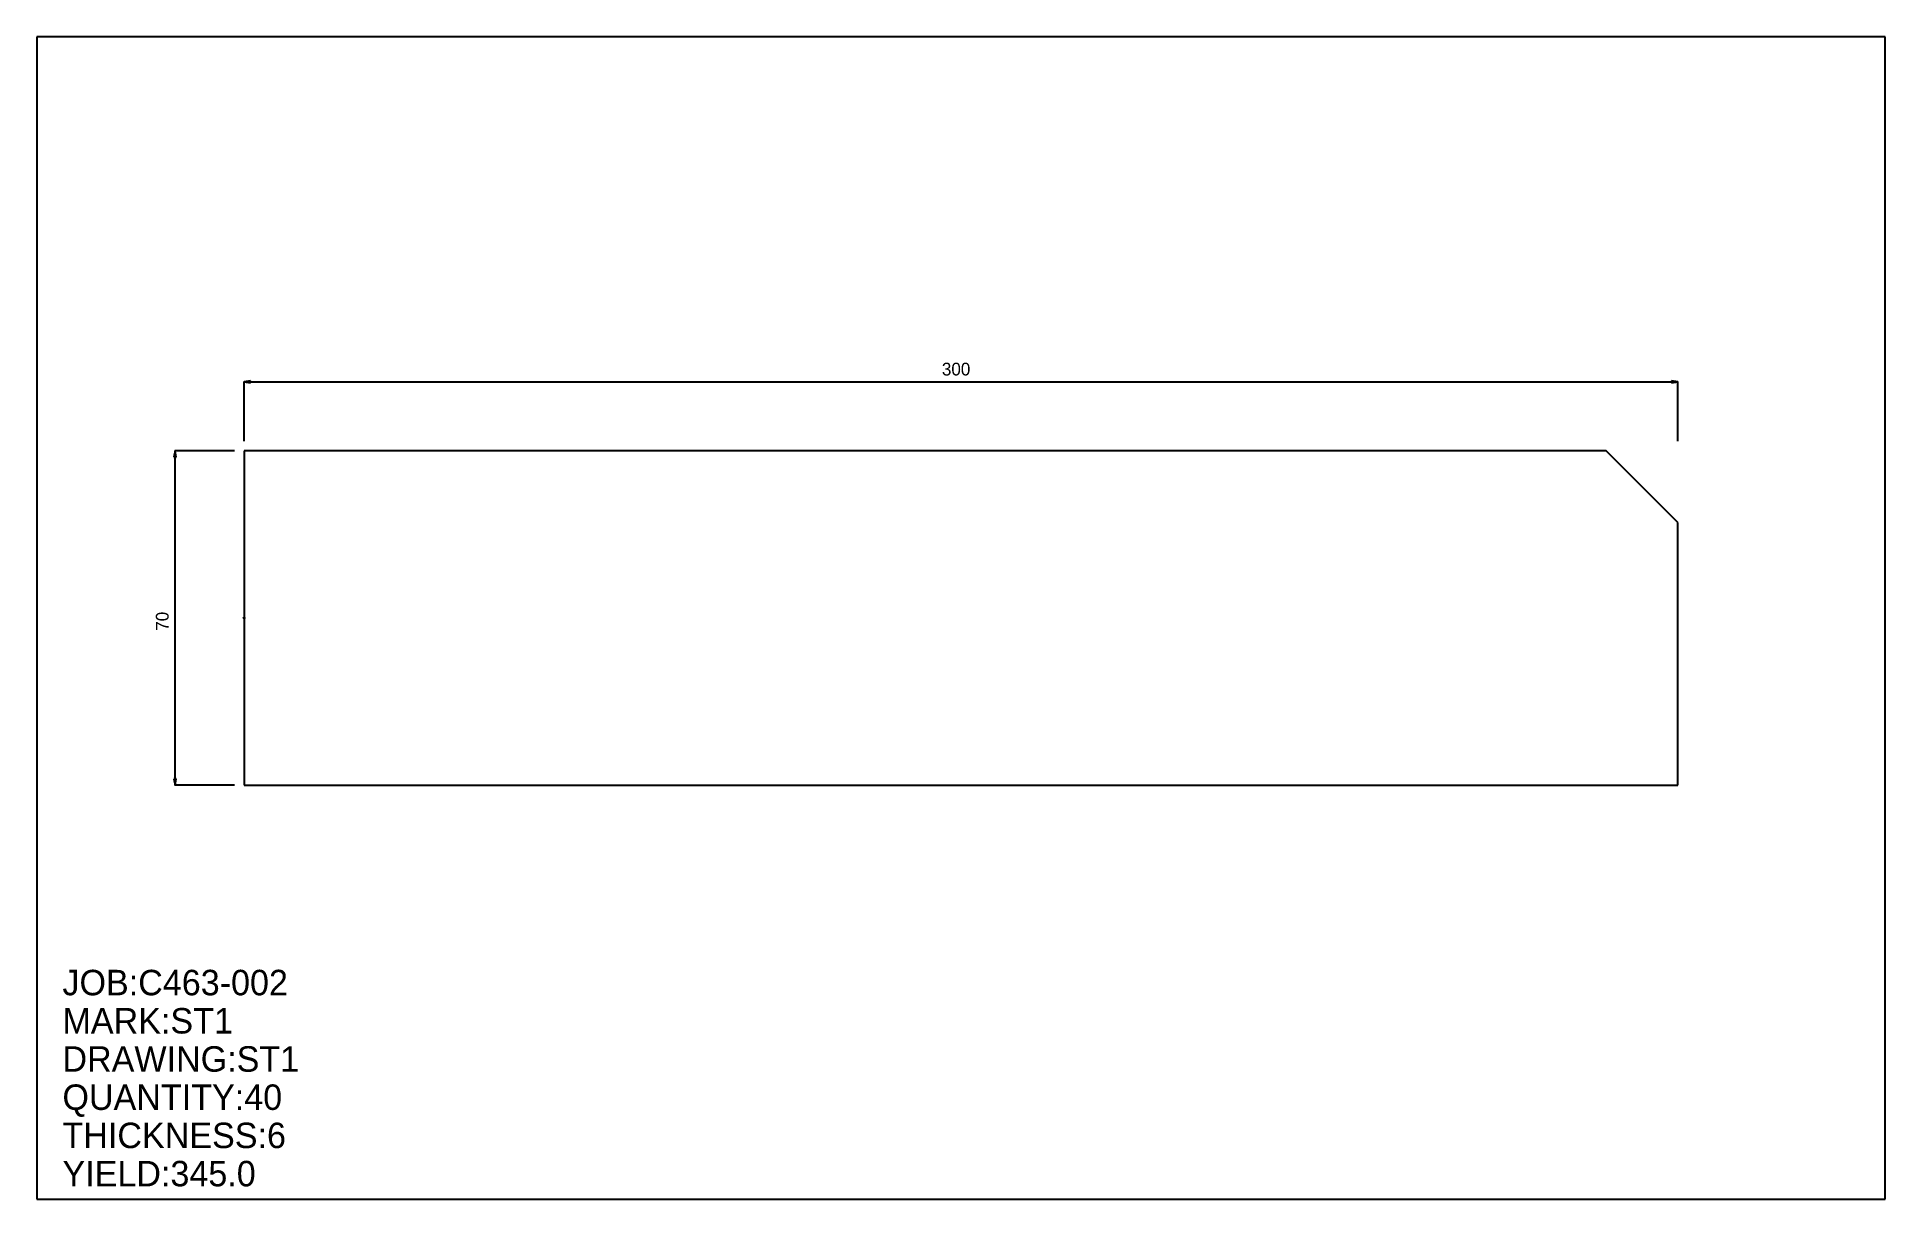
# Model space of a CAD drawing. Extents: x 0 to 387, y 0 to 243.
import ezdxf

# ---------------------------------------------------------------- set-up
doc = ezdxf.new("R2010")
doc.units = 0
doc.header["$LTSCALE"] = 0.125
for name, color, linetype in [('2', 7, 'CONTINUOUS'), ('3', 1, 'CONTINUOUS'), ('5', 7, 'CONTINUOUS'), ('6', 4, 'CONTINUOUS')]:
    doc.layers.add(name, color=color, linetype=linetype)

# ---------------------------------------------------------------- blocks, each defined once
blk = doc.blocks.new('ARROW')
at = {"layer": '2', "linetype": 'CONTINUOUS'}
for p, q in [((0, 0), (-1, 0.166667)), ((-1, 0.166667), (-1, -0.166667)), ((-1, -0.166667), (0, 0))]:
    blk.add_line(p, q, dxfattribs=at)
blk = doc.blocks.new('PLATE')
at = {"layer": '3', "linetype": 'CONTINUOUS'}
for p, q in [((0, 0), (0, -70)), ((285, 0), (0, 0)), ((300, -15), (285, 0)), ((300, -70), (300, -15)), ((0, -70), (300, -70))]:
    blk.add_line(p, q, dxfattribs=at)
at = {"layer": '5', "linetype": 'CONTINUOUS'}
for p, q in [((-0.1, -35), (0.1, -35)), ((0, -35.099998), (0, -34.900002))]:
    blk.add_line(p, q, dxfattribs=at)
blk.add_circle((0, -35), 0.1, dxfattribs=at)
at = {"layer": '6', "linetype": 'CONTINUOUS'}
for p, q in [((0, 2), (0, 14.500001)), ((0, 14.450001), (300, 14.450001)), ((300, 2), (300, 14.500001)), ((-1.999995, 0), (-14.499996, 0.000001)), ((-14.450001, -70), (-14.449996, 0.000001)), ((-2, -70), (-14.500001, -70))]:
    blk.add_line(p, q, dxfattribs=at)
at = {"layer": '6', "xscale": 1.333333, "yscale": 1.333333, "zscale": 1.333333}
for p, rotation in [((0, 14.450001), 180), ((-14.449996, 0.000001), 90), ((-14.450001, -70), 270)]:
    blk.add_blockref('ARROW', p, dxfattribs=dict(at, rotation=rotation))
blk.add_blockref('ARROW', (300, 14.450001), dxfattribs=at)
at = {"layer": '5'}
blk.add_text('ZERO', height=0.015, dxfattribs=at).set_placement((0, -35))
at = {"layer": '6'}
blk.add_text('300', height=2.667, dxfattribs=at).set_placement((146, 15.783334))
blk.add_text('70', height=2.667, rotation=90, dxfattribs=at).set_placement((-15.783332, -37.666668))

msp = doc.modelspace()

# ---------------------------------------------------------------- linework, layer by layer
at = {"layer": '5', "linetype": 'CONTINUOUS'}
for p, q in [((386.66672, 243.33334), (0, 243.33334)), ((0, 243.33334), (0, 0)), ((386.66672, 0), (386.66672, 243.33334)), ((0, 0), (386.66672, 0))]:
    msp.add_line(p, q, dxfattribs=at)

# ---------------------------------------------------------------- block references
at = {"layer": '2'}
msp.add_blockref('PLATE', (43.333359, 156.66667), dxfattribs=at)

# ---------------------------------------------------------------- texts
at = {"layer": '5'}
for s, p in [('JOB:C463-002', (5.333333, 42.666664)), ('MARK:ST1', (5.333333, 34.666664)), ('DRAWING:ST1', (5.333333, 26.666666)), ('QUANTITY:40', (5.333333, 18.666666)), ('THICKNESS:6', (5.333333, 10.666666)), ('YIELD:345.0', (5.333333, 2.666667))]:
    msp.add_text(s, height=5.333, dxfattribs=at).set_placement(p)

doc.saveas('drawing.dxf')
